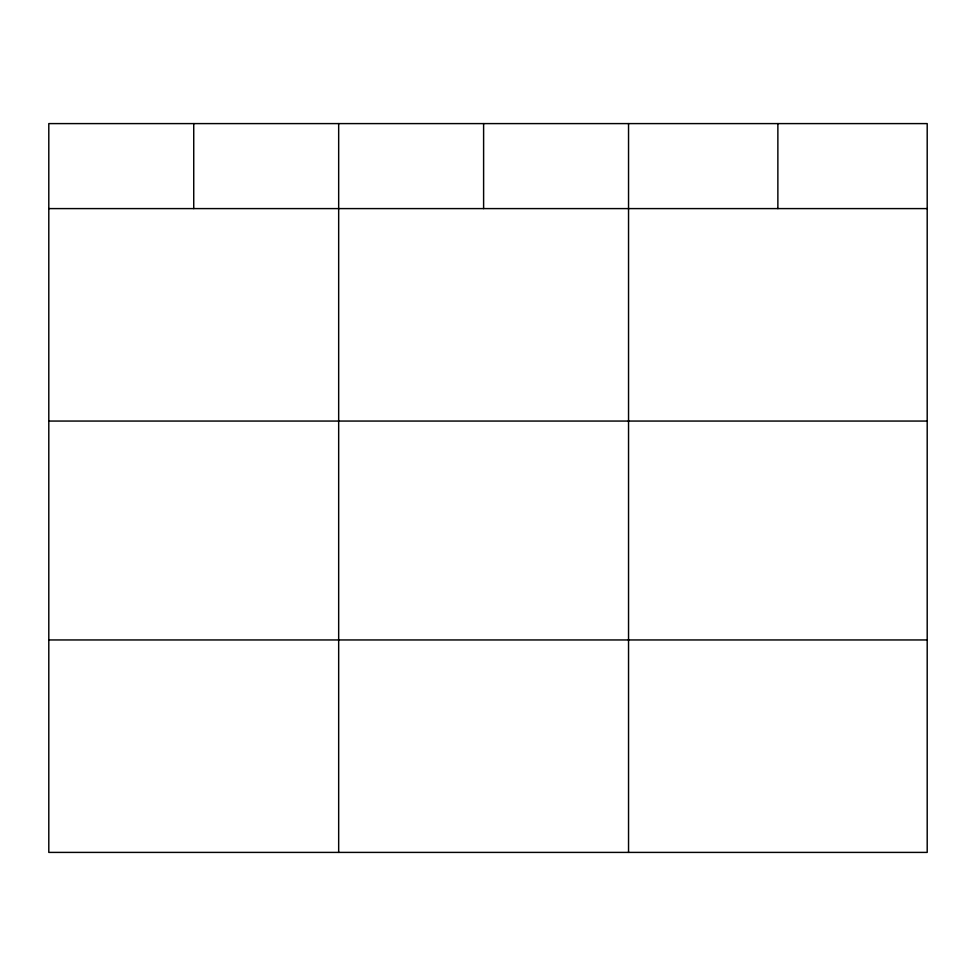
<?xml version="1.0" encoding="UTF-8"?>
<svg xmlns="http://www.w3.org/2000/svg" width="976" height="976" viewBox="0 0 976 976"><rect width="100%" height="100%" fill="white"/><g stroke="black" fill="none" stroke-linecap="round" stroke-linejoin="round"><path stroke-width="1.46" d="M927.2 421.059L927.2 123.598L48.8 123.598L48.8 852.402L927.2 852.402L927.2 421.059L48.8 421.059M48.8 208.596L927.2 208.596M48.8 639.951L927.2 639.951M777.872 123.598L777.872 208.596M628.544 123.598L628.544 852.402M483.608 123.598L483.608 208.596M338.672 123.598L338.672 852.402M193.736 123.598L193.736 208.596"/></g></svg>
